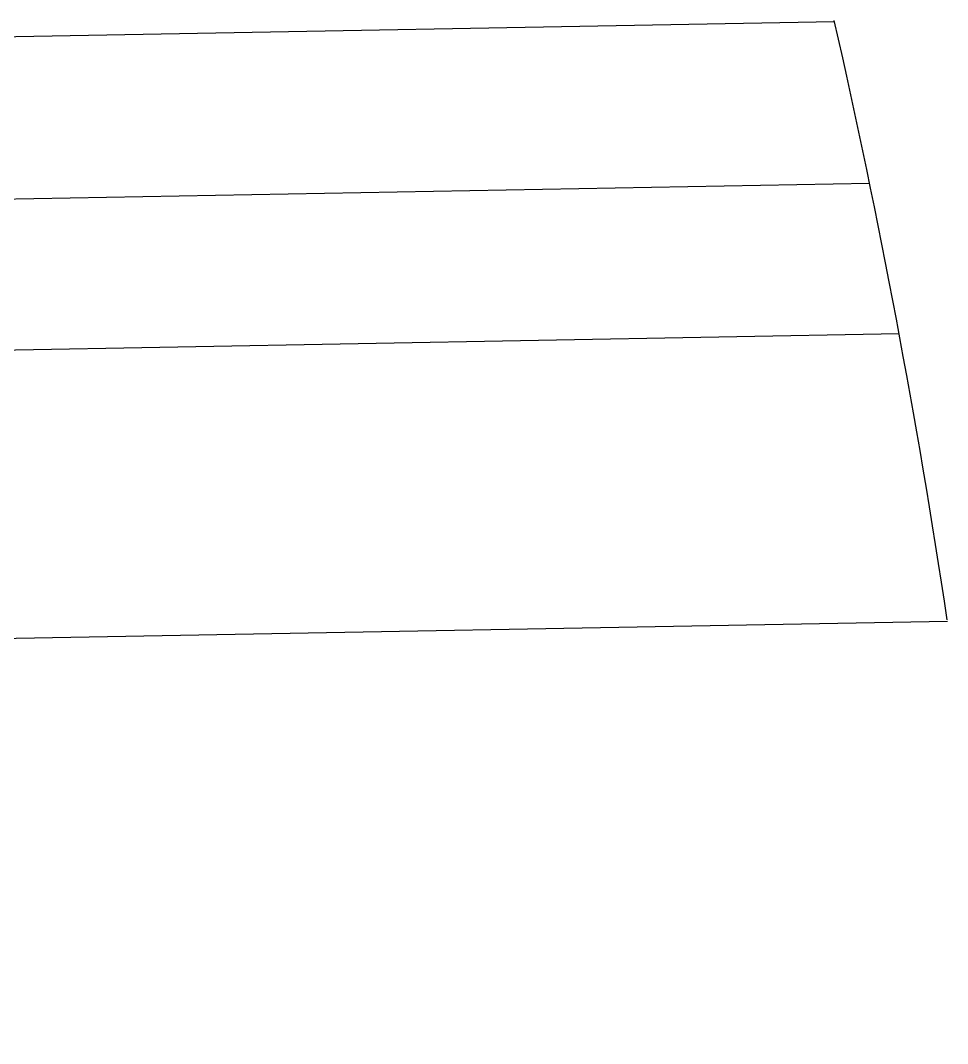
# Model space of a CAD drawing. Extents: x -30 to 1202, y 231 to 898.
# Drawn here: x 122.741 to 126.115, y 442.139 to 445.864 of the extents above; entities that cross this region are included whole.
import ezdxf

# ---------------------------------------------------------------- set-up
doc = ezdxf.new("R2010")
doc.units = 0
doc.header["$LTSCALE"] = 0.04
doc.layers.add('PISO', color=1, linetype='CONTINUOUS')

msp = doc.modelspace()

# ---------------------------------------------------------------- linework, layer by layer
at = {"layer": 'PISO'}
for p, q in [((125.704, 445.859), (40.9369, 444.3049)), ((125.8311, 445.2712), (42.2361, 443.7386)), ((125.9386, 444.7231), (42.2462, 443.1887)), ((126.1148, 443.6761), (42.2655, 442.1389))]:
    msp.add_line(p, q, dxfattribs=at)
at = {"layer": 'PISO', "color": 1}
msp.add_arc((96.3764, 439.2093), 30.072, 8.55257, 12.78561, dxfattribs=at)

doc.saveas('drawing.dxf')
